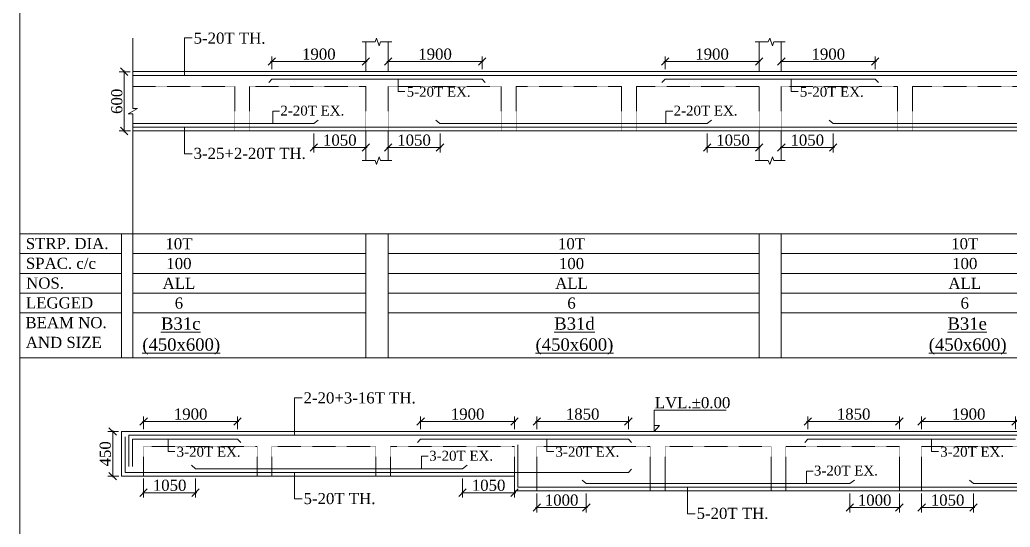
# Model space of a CAD drawing. Header units: millimetres. Extents: x 9781889 to 10654170, y -7832723 to -7608561.
# Drawn here: x 10029451 to 10049474, y -7789504 to -7779239 of the extents above; entities that cross this region are included whole.
import ezdxf
from ezdxf.enums import TextEntityAlignment as Align

# ---------------------------------------------------------------- set-up
doc = ezdxf.new("R2010")
doc.units = ezdxf.units.MM
doc.header["$LTSCALE"] = 10
doc.header["$PDMODE"] = 3
doc.linetypes.add('HIDDEN', pattern=[0.375, 0.25, -0.125])
for name, color, linetype, lineweight in [('LVL', 3, 'Continuous', 0), ('S-CUT OUT LINE', 9, 'Continuous', 0), ('S-DIM L.S.', 7, 'Continuous', 0), ('S-L.S.SECTION', 5, 'Continuous', 0), ('S-L.S.SLAB LINE', 252, 'HIDDEN', 0), ('S-L.S.STEEL', 1, 'Continuous', 9), ('S-SECTION MARK', 7, 'Continuous', 0), ('S-SHEET', 251, 'Continuous', 0), ('S-TEXT', 7, 'Continuous', 0), ('S-TEXT L.S. BEAM NO.', 30, 'Continuous', 0), ('S-TEXT. L.S.', 7, 'Continuous', 0)]:
    doc.layers.add(name, color=color, linetype=linetype, lineweight=lineweight)
doc.styles.add('135', font='arial.ttf', dxfattribs={"width": 0.8, "height": 135})
doc.styles.get("Standard").update_dxf_attribs({"font": 'arial.ttf'})
doc.styles.add('TEXT', font='times.ttf')
doc.dimstyles.new('75', dxfattribs={"dimtxt": 135, "dimasz": 90, "dimexe": 0.1, "dimexo": 0.03, "dimgap": 0.09, "dimtad": 1, "dimdec": 0, "dimzin": 0, "dimdsep": 46, "dimtxsty": '135', "dimblk": 'ARCHTICK', "dimcen": 0.09, "dimclrd": 256, "dimclre": 256, "dimclrt": 256, "dimadec": 0, "dimazin": 0, "dimtfac": 1, "dimtdec": 0, "dimtofl": 0, "dimtmove": 1, "dimatfit": 3, "dimldrblk": 'DOTSMALL', "dimfxl": 1, "dimtolj": 1, "dimtzin": 0, "dimlwd": -1, "dimlwe": -1, "dimarcsym": 0})
doc.dimstyles.new('SETU_1', dxfattribs={"dimtxt": 200, "dimasz": 150, "dimexe": 100, "dimexo": 50, "dimgap": 35, "dimtad": 1, "dimdec": 0, "dimzin": 0, "dimdsep": 46, "dimtxsty": 'Standard', "dimblk": 'OBLIQUE', "dimcen": 150, "dimdle": 25, "dimclrd": 256, "dimclre": 7, "dimclrt": 256, "dimadec": 0, "dimazin": 0, "dimtfac": 1, "dimtdec": 0, "dimtofl": 0, "dimtmove": 1, "dimatfit": 3, "dimfxl": 1, "dimtolj": 1, "dimtzin": 0, "dimlwd": -1, "dimlwe": 5, "dimarcsym": 1})

# ---------------------------------------------------------------- blocks, each defined once
blk = doc.blocks.new('_Oblique')
at = {"color": 0, "linetype": 'ByBlock', "lineweight": -2}
blk.add_line((-0.5, -0.5), (0.5, 0.5), dxfattribs=at)
blk = doc.blocks.new('*D192')
at = {"layer": 'Defpoints', "color": 0, "transparency": 16777216}
for p in [(10036447, -7780084), (10034547, -7780288, 0), (10036447, -7780288, 0)]:
    blk.add_point(p, dxfattribs=at)
at = {"layer": 'S-DIM L.S.', "transparency": 16777216}
blk.add_line((10034522, -7780084), (10036472, -7780084), dxfattribs=at)
at = {"layer": 'S-DIM L.S.', "color": 7, "lineweight": 5, "transparency": 16777216}
for p, q in [((10034547, -7780238), (10034547, -7779984)), ((10036447, -7780238), (10036447, -7779984))]:
    blk.add_line(p, q, dxfattribs=at)
at = {"layer": 'S-DIM L.S.', "transparency": 16777216, "xscale": 150, "yscale": 150, "zscale": 150, "rotation": 180}
blk.add_blockref('_Oblique', (10034547, -7780084), dxfattribs=at)
at = {"layer": 'S-DIM L.S.', "transparency": 16777216, "xscale": 150, "yscale": 150, "zscale": 150}
blk.add_blockref('_Oblique', (10036447, -7780084), dxfattribs=at)
at = {"layer": 'S-DIM L.S.', "transparency": 16777216, "insert": (10035497, -7779934), "char_height": 225, "attachment_point": 5, "style": 'TEXT'}
blk.add_mtext('\\A1;1900', dxfattribs=at)
blk = doc.blocks.new('*D193')
at = {"layer": 'Defpoints', "color": 0, "transparency": 16777216}
for p in [(10036897, -7780084), (10036897, -7780288, 0), (10038797, -7780288, 0)]:
    blk.add_point(p, dxfattribs=at)
at = {"layer": 'S-DIM L.S.', "transparency": 16777216}
blk.add_line((10038822, -7780084), (10036872, -7780084), dxfattribs=at)
at = {"layer": 'S-DIM L.S.', "color": 7, "lineweight": 5, "transparency": 16777216}
for p, q in [((10036897, -7780238), (10036897, -7779984)), ((10038797, -7780238), (10038797, -7779984))]:
    blk.add_line(p, q, dxfattribs=at)
at = {"layer": 'S-DIM L.S.', "transparency": 16777216, "xscale": 150, "yscale": 150, "zscale": 150, "rotation": 180}
blk.add_blockref('_Oblique', (10036897, -7780084), dxfattribs=at)
at = {"layer": 'S-DIM L.S.', "transparency": 16777216, "xscale": 150, "yscale": 150, "zscale": 150}
blk.add_blockref('_Oblique', (10038797, -7780084), dxfattribs=at)
at = {"layer": 'S-DIM L.S.', "transparency": 16777216, "insert": (10037847, -7779934), "char_height": 225, "attachment_point": 5, "style": 'TEXT'}
blk.add_mtext('\\A1;1900', dxfattribs=at)
blk = doc.blocks.new('*D194')
at = {"layer": 'Defpoints', "color": 0, "transparency": 16777216}
for p in [(10044397, -7780084), (10042497, -7780288, 0), (10044397, -7780288, 0)]:
    blk.add_point(p, dxfattribs=at)
at = {"layer": 'S-DIM L.S.', "transparency": 16777216}
blk.add_line((10042472, -7780084), (10044422, -7780084), dxfattribs=at)
at = {"layer": 'S-DIM L.S.', "color": 7, "lineweight": 5, "transparency": 16777216}
for p, q in [((10042497, -7780238), (10042497, -7779984)), ((10044397, -7780238), (10044397, -7779984))]:
    blk.add_line(p, q, dxfattribs=at)
at = {"layer": 'S-DIM L.S.', "transparency": 16777216, "xscale": 150, "yscale": 150, "zscale": 150, "rotation": 180}
blk.add_blockref('_Oblique', (10042497, -7780084), dxfattribs=at)
at = {"layer": 'S-DIM L.S.', "transparency": 16777216, "xscale": 150, "yscale": 150, "zscale": 150}
blk.add_blockref('_Oblique', (10044397, -7780084), dxfattribs=at)
at = {"layer": 'S-DIM L.S.', "transparency": 16777216, "insert": (10043447, -7779934), "char_height": 225, "attachment_point": 5, "style": 'TEXT'}
blk.add_mtext('\\A1;1900', dxfattribs=at)
blk = doc.blocks.new('*D195')
at = {"layer": 'Defpoints', "color": 0, "transparency": 16777216}
for p in [(10044847, -7780084), (10044847, -7780288, 0), (10046747, -7780288, 0)]:
    blk.add_point(p, dxfattribs=at)
at = {"layer": 'S-DIM L.S.', "transparency": 16777216}
blk.add_line((10046772, -7780084), (10044822, -7780084), dxfattribs=at)
at = {"layer": 'S-DIM L.S.', "color": 7, "lineweight": 5, "transparency": 16777216}
for p, q in [((10044847, -7780238), (10044847, -7779984)), ((10046747, -7780238), (10046747, -7779984))]:
    blk.add_line(p, q, dxfattribs=at)
at = {"layer": 'S-DIM L.S.', "transparency": 16777216, "xscale": 150, "yscale": 150, "zscale": 150, "rotation": 180}
blk.add_blockref('_Oblique', (10044847, -7780084), dxfattribs=at)
at = {"layer": 'S-DIM L.S.', "transparency": 16777216, "xscale": 150, "yscale": 150, "zscale": 150}
blk.add_blockref('_Oblique', (10046747, -7780084), dxfattribs=at)
at = {"layer": 'S-DIM L.S.', "transparency": 16777216, "insert": (10045797, -7779934), "char_height": 225, "attachment_point": 5, "style": 'TEXT'}
blk.add_mtext('\\A1;1900', dxfattribs=at)
blk = doc.blocks.new('*D200')
at = {"layer": 'Defpoints', "color": 0, "transparency": 16777216}
for p in [(10035396, -7781488, 0), (10036447, -7781488, 0), (10036447, -7781824)]:
    blk.add_point(p, dxfattribs=at)
at = {"layer": 'S-DIM L.S.', "color": 7, "lineweight": 5, "transparency": 16777216}
for p, q in [((10035396, -7781538), (10035396, -7781924)), ((10036447, -7781538), (10036447, -7781924))]:
    blk.add_line(p, q, dxfattribs=at)
at = {"layer": 'S-DIM L.S.', "transparency": 16777216}
blk.add_line((10035371, -7781824), (10036472, -7781824), dxfattribs=at)
at = {"layer": 'S-DIM L.S.', "transparency": 16777216, "xscale": 150, "yscale": 150, "zscale": 150, "rotation": 180}
blk.add_blockref('_Oblique', (10035396, -7781824), dxfattribs=at)
at = {"layer": 'S-DIM L.S.', "transparency": 16777216, "xscale": 150, "yscale": 150, "zscale": 150}
blk.add_blockref('_Oblique', (10036447, -7781824), dxfattribs=at)
at = {"layer": 'S-DIM L.S.', "transparency": 16777216, "insert": (10035921, -7781674), "char_height": 225, "attachment_point": 5, "style": 'TEXT'}
blk.add_mtext('\\A1;1050', dxfattribs=at)
blk = doc.blocks.new('_ArchTick')
at = {"color": 0, "linetype": 'ByBlock', "const_width": 0.15}
blk.add_lwpolyline([(-0.5, -0.5), (0.5, 0.5)], dxfattribs=at)
blk = doc.blocks.new('*D201')
at = {"layer": 'Defpoints', "color": 0, "transparency": 16777216}
for p in [(10043346, -7781488, 0), (10044397, -7781488, 0), (10044397, -7781824)]:
    blk.add_point(p, dxfattribs=at)
at = {"layer": 'S-DIM L.S.', "color": 7, "lineweight": 5, "transparency": 16777216}
for p, q in [((10043346, -7781538), (10043346, -7781924)), ((10044397, -7781538), (10044397, -7781924))]:
    blk.add_line(p, q, dxfattribs=at)
at = {"layer": 'S-DIM L.S.', "transparency": 16777216}
blk.add_line((10043321, -7781824), (10044422, -7781824), dxfattribs=at)
at = {"layer": 'S-DIM L.S.', "transparency": 16777216, "xscale": 150, "yscale": 150, "zscale": 150, "rotation": 180}
blk.add_blockref('_Oblique', (10043346, -7781824), dxfattribs=at)
at = {"layer": 'S-DIM L.S.', "transparency": 16777216, "xscale": 150, "yscale": 150, "zscale": 150}
blk.add_blockref('_Oblique', (10044397, -7781824), dxfattribs=at)
at = {"layer": 'S-DIM L.S.', "transparency": 16777216, "insert": (10043871, -7781674), "char_height": 225, "attachment_point": 5, "style": 'TEXT'}
blk.add_mtext('\\A1;1050', dxfattribs=at)
blk = doc.blocks.new('*D202')
at = {"layer": 'Defpoints', "color": 0, "transparency": 16777216}
for p in [(10036897, -7781488, 0), (10037947, -7781488, 0), (10036897, -7781824)]:
    blk.add_point(p, dxfattribs=at)
at = {"layer": 'S-DIM L.S.', "color": 7, "lineweight": 5, "transparency": 16777216}
for p, q in [((10036897, -7781538), (10036897, -7781924)), ((10037947, -7781538), (10037947, -7781924))]:
    blk.add_line(p, q, dxfattribs=at)
at = {"layer": 'S-DIM L.S.', "transparency": 16777216}
blk.add_line((10037972, -7781824), (10036872, -7781824), dxfattribs=at)
at = {"layer": 'S-DIM L.S.', "transparency": 16777216, "xscale": 150, "yscale": 150, "zscale": 150, "rotation": 180}
blk.add_blockref('_Oblique', (10036897, -7781824), dxfattribs=at)
at = {"layer": 'S-DIM L.S.', "transparency": 16777216, "xscale": 150, "yscale": 150, "zscale": 150}
blk.add_blockref('_Oblique', (10037947, -7781824), dxfattribs=at)
at = {"layer": 'S-DIM L.S.', "transparency": 16777216, "insert": (10037422, -7781674), "char_height": 225, "attachment_point": 5, "style": 'TEXT'}
blk.add_mtext('\\A1;1050', dxfattribs=at)
blk = doc.blocks.new('*D204')
at = {"layer": 'Defpoints', "color": 0, "transparency": 16777216}
for p in [(10044847, -7781488, 0), (10045897, -7781488, 0), (10044847, -7781824)]:
    blk.add_point(p, dxfattribs=at)
at = {"layer": 'S-DIM L.S.', "color": 7, "lineweight": 5, "transparency": 16777216}
for p, q in [((10044847, -7781538), (10044847, -7781924)), ((10045897, -7781538), (10045897, -7781924))]:
    blk.add_line(p, q, dxfattribs=at)
at = {"layer": 'S-DIM L.S.', "transparency": 16777216}
blk.add_line((10045922, -7781824), (10044822, -7781824), dxfattribs=at)
at = {"layer": 'S-DIM L.S.', "transparency": 16777216, "xscale": 150, "yscale": 150, "zscale": 150, "rotation": 180}
blk.add_blockref('_Oblique', (10044847, -7781824), dxfattribs=at)
at = {"layer": 'S-DIM L.S.', "transparency": 16777216, "xscale": 150, "yscale": 150, "zscale": 150}
blk.add_blockref('_Oblique', (10045897, -7781824), dxfattribs=at)
at = {"layer": 'S-DIM L.S.', "transparency": 16777216, "insert": (10045372, -7781674), "char_height": 225, "attachment_point": 5, "style": 'TEXT'}
blk.add_mtext('\\A1;1050', dxfattribs=at)
blk = doc.blocks.new('*D320')
at = {"layer": 'Defpoints', "color": 0, "transparency": 16777216}
for p in [(10031733, -7780288, 0), (10031562, -7781488), (10031738, -7781488, 0)]:
    blk.add_point(p, dxfattribs=at)
at = {"layer": 'S-DIM L.S.', "color": 7, "lineweight": 5, "transparency": 16777216}
for p, q in [((10031683, -7780288), (10031462, -7780288)), ((10031688, -7781488), (10031462, -7781488))]:
    blk.add_line(p, q, dxfattribs=at)
at = {"layer": 'S-DIM L.S.', "transparency": 16777216}
blk.add_line((10031562, -7780263), (10031562, -7781513), dxfattribs=at)
at = {"layer": 'S-DIM L.S.', "transparency": 16777216, "xscale": 150, "yscale": 150, "zscale": 150}
for p, rotation in [((10031562, -7780288), 90), ((10031562, -7781488), 270)]:
    blk.add_blockref('_Oblique', p, dxfattribs=dict(at, rotation=rotation))
at = {"layer": 'S-DIM L.S.', "transparency": 16777216, "insert": (10031413, -7780888), "char_height": 225, "attachment_point": 5, "rotation": 90, "style": 'TEXT'}
blk.add_mtext('\\A1;600', dxfattribs=at)
blk = doc.blocks.new('*D344')
at = {"layer": 'Defpoints', "color": 0, "transparency": 16777216}
for p in [(10031955, -7787367), (10031955, -7787570, 0), (10033855, -7787570, 0)]:
    blk.add_point(p, dxfattribs=at)
at = {"layer": 'S-DIM L.S.', "transparency": 16777216}
blk.add_line((10033880, -7787367), (10031930, -7787367), dxfattribs=at)
at = {"layer": 'S-DIM L.S.', "color": 7, "lineweight": 5, "transparency": 16777216}
for p, q in [((10031955, -7787520), (10031955, -7787267)), ((10033855, -7787520), (10033855, -7787267))]:
    blk.add_line(p, q, dxfattribs=at)
at = {"layer": 'S-DIM L.S.', "transparency": 16777216, "xscale": 150, "yscale": 150, "zscale": 150, "rotation": 180}
blk.add_blockref('_Oblique', (10031955, -7787367), dxfattribs=at)
at = {"layer": 'S-DIM L.S.', "transparency": 16777216, "xscale": 150, "yscale": 150, "zscale": 150}
blk.add_blockref('_Oblique', (10033855, -7787367), dxfattribs=at)
at = {"layer": 'S-DIM L.S.', "transparency": 16777216, "insert": (10032905, -7787217), "char_height": 225, "attachment_point": 5, "style": 'TEXT'}
blk.add_mtext('\\A1;1900', dxfattribs=at)
blk = doc.blocks.new('*D345')
at = {"layer": 'Defpoints', "color": 0, "transparency": 16777216}
for p in [(10039455, -7787367), (10037555, -7787570, 0), (10039455, -7787570, 0)]:
    blk.add_point(p, dxfattribs=at)
at = {"layer": 'S-DIM L.S.', "transparency": 16777216}
blk.add_line((10037530, -7787367), (10039480, -7787367), dxfattribs=at)
at = {"layer": 'S-DIM L.S.', "color": 7, "lineweight": 5, "transparency": 16777216}
for p, q in [((10037555, -7787520), (10037555, -7787267)), ((10039455, -7787520), (10039455, -7787267))]:
    blk.add_line(p, q, dxfattribs=at)
at = {"layer": 'S-DIM L.S.', "transparency": 16777216, "xscale": 150, "yscale": 150, "zscale": 150, "rotation": 180}
blk.add_blockref('_Oblique', (10037555, -7787367), dxfattribs=at)
at = {"layer": 'S-DIM L.S.', "transparency": 16777216, "xscale": 150, "yscale": 150, "zscale": 150}
blk.add_blockref('_Oblique', (10039455, -7787367), dxfattribs=at)
at = {"layer": 'S-DIM L.S.', "transparency": 16777216, "insert": (10038505, -7787217), "char_height": 225, "attachment_point": 5, "style": 'TEXT'}
blk.add_mtext('\\A1;1900', dxfattribs=at)
blk = doc.blocks.new('*D346')
at = {"layer": 'Defpoints', "color": 0, "transparency": 16777216}
for p in [(10039905, -7787367), (10039905, -7787570, 0), (10041755, -7787570, 0)]:
    blk.add_point(p, dxfattribs=at)
at = {"layer": 'S-DIM L.S.', "transparency": 16777216}
blk.add_line((10041780, -7787367), (10039880, -7787367), dxfattribs=at)
at = {"layer": 'S-DIM L.S.', "color": 7, "lineweight": 5, "transparency": 16777216}
for p, q in [((10039905, -7787520), (10039905, -7787267)), ((10041755, -7787520), (10041755, -7787267))]:
    blk.add_line(p, q, dxfattribs=at)
at = {"layer": 'S-DIM L.S.', "transparency": 16777216, "xscale": 150, "yscale": 150, "zscale": 150, "rotation": 180}
blk.add_blockref('_Oblique', (10039905, -7787367), dxfattribs=at)
at = {"layer": 'S-DIM L.S.', "transparency": 16777216, "xscale": 150, "yscale": 150, "zscale": 150}
blk.add_blockref('_Oblique', (10041755, -7787367), dxfattribs=at)
at = {"layer": 'S-DIM L.S.', "transparency": 16777216, "insert": (10040830, -7787217), "char_height": 225, "attachment_point": 5, "style": 'TEXT'}
blk.add_mtext('\\A1;1850', dxfattribs=at)
blk = doc.blocks.new('*D347')
at = {"layer": 'Defpoints', "color": 0, "transparency": 16777216}
for p in [(10047234, -7787367), (10045384, -7787570, 0), (10047234, -7787570, 0)]:
    blk.add_point(p, dxfattribs=at)
at = {"layer": 'S-DIM L.S.', "transparency": 16777216}
blk.add_line((10045359, -7787367), (10047259, -7787367), dxfattribs=at)
at = {"layer": 'S-DIM L.S.', "color": 7, "lineweight": 5, "transparency": 16777216}
for p, q in [((10045384, -7787520), (10045384, -7787267)), ((10047234, -7787520), (10047234, -7787267))]:
    blk.add_line(p, q, dxfattribs=at)
at = {"layer": 'S-DIM L.S.', "transparency": 16777216, "xscale": 150, "yscale": 150, "zscale": 150, "rotation": 180}
blk.add_blockref('_Oblique', (10045384, -7787367), dxfattribs=at)
at = {"layer": 'S-DIM L.S.', "transparency": 16777216, "xscale": 150, "yscale": 150, "zscale": 150}
blk.add_blockref('_Oblique', (10047234, -7787367), dxfattribs=at)
at = {"layer": 'S-DIM L.S.', "transparency": 16777216, "insert": (10046309, -7787217), "char_height": 225, "attachment_point": 5, "style": 'TEXT'}
blk.add_mtext('\\A1;1850', dxfattribs=at)
blk = doc.blocks.new('*D348')
at = {"layer": 'Defpoints', "color": 0, "transparency": 16777216}
for p in [(10047684, -7787367), (10047684, -7787570, 0), (10049584, -7787570, 0)]:
    blk.add_point(p, dxfattribs=at)
at = {"layer": 'S-DIM L.S.', "transparency": 16777216}
blk.add_line((10049609, -7787367), (10047659, -7787367), dxfattribs=at)
at = {"layer": 'S-DIM L.S.', "color": 7, "lineweight": 5, "transparency": 16777216}
for p, q in [((10047684, -7787520), (10047684, -7787267)), ((10049584, -7787520), (10049584, -7787267))]:
    blk.add_line(p, q, dxfattribs=at)
at = {"layer": 'S-DIM L.S.', "transparency": 16777216, "xscale": 150, "yscale": 150, "zscale": 150, "rotation": 180}
blk.add_blockref('_Oblique', (10047684, -7787367), dxfattribs=at)
at = {"layer": 'S-DIM L.S.', "transparency": 16777216, "xscale": 150, "yscale": 150, "zscale": 150}
blk.add_blockref('_Oblique', (10049584, -7787367), dxfattribs=at)
at = {"layer": 'S-DIM L.S.', "transparency": 16777216, "insert": (10048634, -7787217), "char_height": 225, "attachment_point": 5, "style": 'TEXT'}
blk.add_mtext('\\A1;1900', dxfattribs=at)
blk = doc.blocks.new('*D355')
at = {"layer": 'Defpoints', "color": 0, "transparency": 16777216}
for p in [(10038404, -7788470, 0), (10039454, -7788470, 0), (10039454, -7788806)]:
    blk.add_point(p, dxfattribs=at)
at = {"layer": 'S-DIM L.S.', "color": 7, "lineweight": 5, "transparency": 16777216}
for p, q in [((10038404, -7788520), (10038404, -7788906)), ((10039454, -7788520), (10039454, -7788906))]:
    blk.add_line(p, q, dxfattribs=at)
at = {"layer": 'S-DIM L.S.', "transparency": 16777216}
blk.add_line((10038379, -7788806), (10039479, -7788806), dxfattribs=at)
at = {"layer": 'S-DIM L.S.', "transparency": 16777216, "xscale": 150, "yscale": 150, "zscale": 150, "rotation": 180}
blk.add_blockref('_Oblique', (10038404, -7788806), dxfattribs=at)
at = {"layer": 'S-DIM L.S.', "transparency": 16777216, "xscale": 150, "yscale": 150, "zscale": 150}
blk.add_blockref('_Oblique', (10039454, -7788806), dxfattribs=at)
at = {"layer": 'S-DIM L.S.', "transparency": 16777216, "insert": (10038929, -7788657), "char_height": 225, "attachment_point": 5, "style": 'TEXT'}
blk.add_mtext('\\A1;1050', dxfattribs=at)
blk = doc.blocks.new('*D356')
at = {"layer": 'Defpoints', "color": 0, "transparency": 16777216}
for p in [(10031954, -7788470, 0), (10033005, -7788470, 0), (10031954, -7788806)]:
    blk.add_point(p, dxfattribs=at)
at = {"layer": 'S-DIM L.S.', "color": 7, "lineweight": 5, "transparency": 16777216}
for p, q in [((10031954, -7788520), (10031954, -7788906)), ((10033005, -7788520), (10033005, -7788906))]:
    blk.add_line(p, q, dxfattribs=at)
at = {"layer": 'S-DIM L.S.', "transparency": 16777216}
blk.add_line((10033030, -7788806), (10031929, -7788806), dxfattribs=at)
at = {"layer": 'S-DIM L.S.', "transparency": 16777216, "xscale": 150, "yscale": 150, "zscale": 150, "rotation": 180}
blk.add_blockref('_Oblique', (10031954, -7788806), dxfattribs=at)
at = {"layer": 'S-DIM L.S.', "transparency": 16777216, "xscale": 150, "yscale": 150, "zscale": 150}
blk.add_blockref('_Oblique', (10033005, -7788806), dxfattribs=at)
at = {"layer": 'S-DIM L.S.', "transparency": 16777216, "insert": (10032480, -7788657), "char_height": 225, "attachment_point": 5, "style": 'TEXT'}
blk.add_mtext('\\A1;1050', dxfattribs=at)
blk = doc.blocks.new('*D357')
at = {"layer": 'Defpoints', "color": 0, "transparency": 16777216}
for p in [(10046234, -7788770, 0), (10047234, -7788770, 0), (10047234, -7789106)]:
    blk.add_point(p, dxfattribs=at)
at = {"layer": 'S-DIM L.S.', "color": 7, "lineweight": 5, "transparency": 16777216}
for p, q in [((10046234, -7788820), (10046234, -7789206)), ((10047234, -7788820), (10047234, -7789206))]:
    blk.add_line(p, q, dxfattribs=at)
at = {"layer": 'S-DIM L.S.', "transparency": 16777216}
blk.add_line((10046209, -7789106), (10047259, -7789106), dxfattribs=at)
at = {"layer": 'S-DIM L.S.', "transparency": 16777216, "xscale": 150, "yscale": 150, "zscale": 150, "rotation": 180}
blk.add_blockref('_Oblique', (10046234, -7789106), dxfattribs=at)
at = {"layer": 'S-DIM L.S.', "transparency": 16777216, "xscale": 150, "yscale": 150, "zscale": 150}
blk.add_blockref('_Oblique', (10047234, -7789106), dxfattribs=at)
at = {"layer": 'S-DIM L.S.', "transparency": 16777216, "insert": (10046734, -7788957), "char_height": 225, "attachment_point": 5, "style": 'TEXT'}
blk.add_mtext('\\A1;1000', dxfattribs=at)
blk = doc.blocks.new('*D358')
at = {"layer": 'Defpoints', "color": 0, "transparency": 16777216}
for p in [(10039904, -7788770, 0), (10040905, -7788770, 0), (10039904, -7789106)]:
    blk.add_point(p, dxfattribs=at)
at = {"layer": 'S-DIM L.S.', "color": 7, "lineweight": 5, "transparency": 16777216}
for p, q in [((10039904, -7788820), (10039904, -7789206)), ((10040905, -7788820), (10040905, -7789206))]:
    blk.add_line(p, q, dxfattribs=at)
at = {"layer": 'S-DIM L.S.', "transparency": 16777216}
blk.add_line((10040930, -7789106), (10039879, -7789106), dxfattribs=at)
at = {"layer": 'S-DIM L.S.', "transparency": 16777216, "xscale": 150, "yscale": 150, "zscale": 150, "rotation": 180}
blk.add_blockref('_Oblique', (10039904, -7789106), dxfattribs=at)
at = {"layer": 'S-DIM L.S.', "transparency": 16777216, "xscale": 150, "yscale": 150, "zscale": 150}
blk.add_blockref('_Oblique', (10040905, -7789106), dxfattribs=at)
at = {"layer": 'S-DIM L.S.', "transparency": 16777216, "insert": (10040405, -7788957), "char_height": 225, "attachment_point": 5, "style": 'TEXT'}
blk.add_mtext('\\A1;1000', dxfattribs=at)
blk = doc.blocks.new('*D360')
at = {"layer": 'Defpoints', "color": 0, "transparency": 16777216}
for p in [(10047684, -7788770, 0), (10048734, -7788770, 0), (10047684, -7789106)]:
    blk.add_point(p, dxfattribs=at)
at = {"layer": 'S-DIM L.S.', "color": 7, "lineweight": 5, "transparency": 16777216}
for p, q in [((10047684, -7788820), (10047684, -7789206)), ((10048734, -7788820), (10048734, -7789206))]:
    blk.add_line(p, q, dxfattribs=at)
at = {"layer": 'S-DIM L.S.', "transparency": 16777216}
blk.add_line((10048759, -7789106), (10047659, -7789106), dxfattribs=at)
at = {"layer": 'S-DIM L.S.', "transparency": 16777216, "xscale": 150, "yscale": 150, "zscale": 150, "rotation": 180}
blk.add_blockref('_Oblique', (10047684, -7789106), dxfattribs=at)
at = {"layer": 'S-DIM L.S.', "transparency": 16777216, "xscale": 150, "yscale": 150, "zscale": 150}
blk.add_blockref('_Oblique', (10048734, -7789106), dxfattribs=at)
at = {"layer": 'S-DIM L.S.', "transparency": 16777216, "insert": (10048209, -7788957), "char_height": 225, "attachment_point": 5, "style": 'TEXT'}
blk.add_mtext('\\A1;1050', dxfattribs=at)
blk = doc.blocks.new('*D366')
at = {"layer": 'Defpoints', "color": 0, "transparency": 16777216}
for p in [(10031500, -7787570, 0), (10031329, -7788470), (10031505, -7788470)]:
    blk.add_point(p, dxfattribs=at)
at = {"layer": 'S-DIM L.S.', "color": 7, "lineweight": 5, "transparency": 16777216}
for p, q in [((10031450, -7787570), (10031229, -7787570)), ((10031455, -7788470), (10031229, -7788470))]:
    blk.add_line(p, q, dxfattribs=at)
at = {"layer": 'S-DIM L.S.', "transparency": 16777216}
blk.add_line((10031329, -7787545), (10031329, -7788495), dxfattribs=at)
at = {"layer": 'S-DIM L.S.', "transparency": 16777216, "xscale": 150, "yscale": 150, "zscale": 150}
for p, rotation in [((10031329, -7787570), 90), ((10031329, -7788470), 270)]:
    blk.add_blockref('_Oblique', p, dxfattribs=dict(at, rotation=rotation))
at = {"layer": 'S-DIM L.S.', "transparency": 16777216, "insert": (10031180, -7788020), "char_height": 225, "attachment_point": 5, "rotation": 90, "style": 'TEXT'}
blk.add_mtext('\\A1;450', dxfattribs=at)

msp = doc.modelspace()

# ---------------------------------------------------------------- linework, layer by layer
at = {"layer": 'LVL', "linetype": 'Continuous', "elevation": 0}
msp.add_lwpolyline([(10043735.3, -7787135.3), (10042274, -7787135.3), (10042274, -7787570.4), (10042382.2, -7787448.3), (10042274, -7787448.3)], dxfattribs=at)
at = {"layer": 'S-CUT OUT LINE', "color": 5, "elevation": 0}
for points in [[(10036974.8, -7779687.6), (10036746.2, -7779687.6), (10036718.3, -7779764.5), (10036662.3, -7779610.8), (10036634.3, -7779687.6), (10036371.6, -7779687.6)], [(10044924.8, -7779687.6), (10044696.2, -7779687.6), (10044668.3, -7779764.5), (10044612.3, -7779610.8), (10044584.3, -7779687.6), (10044321.6, -7779687.6)], [(10036974.8, -7782087.6), (10036746.2, -7782087.6), (10036718.3, -7782010.8), (10036662.3, -7782164.5), (10036634.3, -7782087.6), (10036371.6, -7782087.6)], [(10044924.8, -7782087.6), (10044696.2, -7782087.6), (10044668.3, -7782010.8), (10044612.3, -7782164.5), (10044584.3, -7782087.6), (10044321.6, -7782087.6)]]:
    msp.add_lwpolyline(points, dxfattribs=at)
at = {"layer": 'S-L.S.SECTION'}
for p, q in [((10036446.6, -7780287.6, 0), (10036446.6, -7779687.6, 0)), ((10036896.6, -7780287.6, 0), (10036896.6, -7779687.6, 0)), ((10044396.6, -7780287.6, 0), (10044396.6, -7779687.6, 0)), ((10044846.6, -7780287.6, 0), (10044846.6, -7779687.6, 0)), ((10031733.5, -7780287.6, 0), (10059346.5, -7780287.6, 0)), ((10031733.5, -7781487.6, 0), (10052346.6, -7781487.6, 0)), ((10036446.6, -7781487.6, 0), (10036446.6, -7782087.6, 0)), ((10036896.6, -7781487.6, 0), (10036896.6, -7782087.6, 0)), ((10044396.6, -7781487.6, 0), (10044396.6, -7782087.6, 0)), ((10044846.6, -7781487.6, 0), (10044846.6, -7782087.6, 0)), ((10031504.5, -7787570.4, 0), (10075555.5, -7787570.4, 0)), ((10031504.5, -7787570.4, 0), (10031504.5, -7788470.4, 0)), ((10031504.5, -7788470.4, 0), (10039454.5, -7788470.4, 0)), ((10039454.5, -7788470.4, 0), (10039454.5, -7788770.4, 0)), ((10039454.5, -7788770.4, 0), (10075555.5, -7788770.4, 0))]:
    msp.add_line(p, q, dxfattribs=at)
at = {"layer": 'S-L.S.SECTION', "elevation": 0}
msp.add_lwpolyline([(10031733.5, -7779608.1), (10031733.5, -7781036.1), (10031832, -7781036.1), (10031644, -7781138.6), (10031733.5, -7781138.6), (10031733.5, -7786078.8)], dxfattribs=at)
at = {"layer": 'S-L.S.SLAB LINE', "ltscale": 0.3}
for p, q in [((10031733.5, -7780587.6, 0), (10033796.5, -7780587.6, 0)), ((10033796.5, -7780587.6, 0), (10033796.5, -7781487.6, 0)), ((10034096.5, -7780587.6, 0), (10036446.5, -7780587.6, 0)), ((10034096.5, -7780587.6, 0), (10034096.5, -7781487.6, 0)), ((10036446.5, -7780587.6, 0), (10036446.5, -7781487.6, 0)), ((10036896.5, -7780587.6, 0), (10039183.9, -7780587.6, 0)), ((10036896.5, -7780587.6, 0), (10036896.5, -7781487.6, 0)), ((10039183.9, -7780587.6, 0), (10039183.9, -7781487.6, 0)), ((10039483.9, -7780587.6, 0), (10041616.5, -7780587.6, 0)), ((10039483.9, -7780587.6, 0), (10039483.9, -7781487.6, 0)), ((10041616.5, -7780587.6, 0), (10041616.5, -7781487.6, 0)), ((10041916.5, -7780587.6, 0), (10044396.5, -7780587.6, 0)), ((10041916.5, -7780587.6, 0), (10041916.5, -7781487.6, 0)), ((10044396.5, -7780587.6, 0), (10044396.5, -7781487.6, 0)), ((10044846.5, -7780587.6, 0), (10047196.5, -7780587.6, 0)), ((10044846.5, -7780587.6, 0), (10044846.5, -7781487.6, 0)), ((10047196.5, -7780587.6, 0), (10047196.5, -7781487.6, 0)), ((10047496.5, -7780587.6, 0), (10049696.5, -7780587.6, 0)), ((10047496.5, -7780587.6, 0), (10047496.5, -7781487.6, 0)), ((10031954.5, -7787870.4, 0), (10034246.9, -7787870.4, 0)), ((10031954.5, -7787870.4, 0), (10031954.5, -7788470.4, 0)), ((10034246.9, -7787870.4, 0), (10034246.9, -7788470.4, 0)), ((10034546.9, -7787870.4, 0), (10036647.9, -7787870.4, 0)), ((10034546.9, -7787870.4, 0), (10034546.9, -7788470.4, 0)), ((10036647.9, -7787870.4, 0), (10036647.9, -7788470.4, 0)), ((10036947.9, -7787870.4, 0), (10039454.5, -7787870.4, 0)), ((10036947.9, -7787870.4, 0), (10036947.9, -7788470.4, 0)), ((10039454.5, -7787870.4, 0), (10039454.5, -7788470.4, 0)), ((10039904.5, -7787870.4, 0), (10042196.9, -7787870.4, 0)), ((10039904.5, -7787870.4, 0), (10039904.5, -7788770.4, 0)), ((10042196.9, -7787870.4, 0), (10042196.9, -7788770.4, 0)), ((10042496.9, -7787870.4, 0), (10044640.1, -7787870.4, 0)), ((10042496.9, -7787870.4, 0), (10042496.9, -7788770.4, 0)), ((10044640.1, -7787870.4, 0), (10044640.1, -7788770.4, 0)), ((10044940.1, -7787870.4, 0), (10047234, -7787870.4, 0)), ((10044940.1, -7787870.4, 0), (10044940.1, -7788770.4, 0)), ((10047234, -7787870.4, 0), (10047234, -7788770.4, 0)), ((10047684, -7787870.4, 0), (10050034, -7787870.4, 0)), ((10047684, -7787870.4, 0), (10047684, -7788770.4, 0))]:
    msp.add_line(p, q, dxfattribs=at)
at = {"layer": 'S-L.S.STEEL'}
for p, q in [((10038796.6, -7780437.6, 0), (10038859.8, -7780504.5, 0)), ((10046746.6, -7780437.6, 0), (10046809.8, -7780504.5, 0)), ((10031733.5, -7781412.6, 0), (10054346.6, -7781412.6, 0)), ((10031579.5, -7787677.3, 0), (10031579.5, -7788395.4, 0)), ((10031654.5, -7787645.4, 0), (10075555.5, -7787645.4, 0)), ((10031654.5, -7787645.4, 0), (10031654.5, -7788277.7, 0)), ((10031729.5, -7787720.4, 0), (10031729.5, -7788277.7, 0)), ((10033854.6, -7787720.4, 0), (10031729.5, -7787720.4, 0)), ((10033854.6, -7787720.4, 0), (10033917.8, -7787787.2, 0)), ((10041754.6, -7787720.4, 0), (10041817.8, -7787787.2, 0)), ((10039522.6, -7788695.4, 0), (10039522.6, -7787835.5, 0)), ((10039522.6, -7788695.4, 0), (10075555.5, -7788695.4, 0))]:
    msp.add_line(p, q, dxfattribs=at)
at = {"layer": 'S-L.S.STEEL', "elevation": 0}
for points in [[(10035485.9, -7781269.4), (10035396.4, -7781337.6), (10031733.5, -7781337.6)], [(10043435.9, -7781269.4), (10043346.4, -7781337.6), (10037946.6, -7781337.6), (10037864.6, -7781266.9)], [(10051385.9, -7781269.4), (10051296.4, -7781337.6), (10045896.6, -7781337.6), (10045814.6, -7781266.9)], [(10038493.8, -7788252.1), (10038404.3, -7788320.4), (10033004.6, -7788320.4), (10032922.6, -7788249.6)], [(10046323.4, -7788552.1), (10046233.9, -7788620.4), (10040904.6, -7788620.4), (10040822.6, -7788549.6)], [(10054223.4, -7788552.1), (10054133.9, -7788620.4), (10048734.1, -7788620.4), (10048652.1, -7788549.6)]]:
    msp.add_lwpolyline(points, dxfattribs=at)
at = {"layer": 'S-L.S.STEEL'}
for points in [[(10031733.5, -7780362.6, 0), (10059206.1, -7780362.6, 0), (10059206.1, -7782082.3, 0)], [(10038796.6, -7780437.6, 0), (10034546.5, -7780437.6, 0), (10034483.3, -7780504.5, 0)], [(10046746.6, -7780437.6, 0), (10042496.5, -7780437.6, 0), (10042433.3, -7780504.5, 0)], [(10041754.6, -7787720.4, 0), (10037554.5, -7787720.4, 0), (10037491.3, -7787787.2, 0)], [(10049584.1, -7787720.4, 0), (10045384, -7787720.4, 0), (10045320.8, -7787787.2, 0)], [(10041817.8, -7788328.5, 0), (10041754.6, -7788395.4, 0), (10031579.5, -7788395.4, 0)]]:
    msp.add_polyline3d(points, dxfattribs=at)
at = {"layer": 'S-SHEET'}
for p, q in [((10029451.4, -7783569.5, 0), (10031733.5, -7783569.5, 0)), ((10029451.4, -7783569.5), (10029451.4, -7786078.8)), ((10031504.5, -7783569.5, 0), (10031504.5, -7786078.8, 0)), ((10031733.5, -7783569.5, 0), (10064052.4, -7783569.5, 0)), ((10031733.5, -7783569.5, 0), (10031733.5, -7786078.8, 0)), ((10036446.5, -7783569.5, 0), (10036446.5, -7786078.8, 0)), ((10036896.5, -7783569.5, 0), (10036896.5, -7786078.8, 0)), ((10044396.5, -7783569.5, 0), (10044396.5, -7786078.8, 0)), ((10044846.5, -7783569.5, 0), (10044846.5, -7786078.8, 0)), ((10029451.4, -7783969.5, 0), (10031504.5, -7783969.5, 0)), ((10031733.5, -7783969.5, 0), (10036446.5, -7783969.5, 0)), ((10036896.5, -7783969.5, 0), (10044396.5, -7783969.5, 0)), ((10044846.5, -7783969.5, 0), (10052346.5, -7783969.5, 0)), ((10029451.4, -7784369.5, 0), (10031504.5, -7784369.5, 0)), ((10031733.5, -7784369.5, 0), (10036446.5, -7784369.5, 0)), ((10036896.5, -7784369.5, 0), (10044396.5, -7784369.5, 0)), ((10044846.5, -7784369.5, 0), (10052346.5, -7784369.5, 0)), ((10029451.4, -7784769.5, 0), (10031504.5, -7784769.5, 0)), ((10031733.5, -7784769.5, 0), (10036446.5, -7784769.5, 0)), ((10036896.5, -7784769.5, 0), (10044396.5, -7784769.5, 0)), ((10044846.5, -7784769.5, 0), (10052346.5, -7784769.5, 0)), ((10029451.4, -7785169.5, 0), (10031504.5, -7785169.5, 0)), ((10031733.5, -7785169.5, 0), (10036446.5, -7785169.5, 0)), ((10036896.5, -7785169.5, 0), (10044396.5, -7785169.5, 0)), ((10044846.5, -7785169.5, 0), (10052346.5, -7785169.5, 0)), ((10029451.4, -7786078.8), (10080785.6, -7786078.8)), ((10029451.4, -7786078.8, 0), (10031733.5, -7786078.8, 0)), ((10031733.5, -7786078.8, 0), (10064052.4, -7786078.8, 0))]:
    msp.add_line(p, q, dxfattribs=at)
msp.add_lwpolyline([(10029451.4, -7760218.1), (10080785.6, -7760218.1), (10080785.6, -7801877.7), (10029451.4, -7801877.7)], close=True, dxfattribs=at)

# ---------------------------------------------------------------- texts
at = {"layer": 'LVL', "style": 'TEXT'}
msp.add_text('LVL.%%P0.00', height=225, dxfattribs=at).set_placement((10042289.8, -7787096.9, 0))
at = {"layer": 'S-TEXT', "style": 'TEXT'}
for s, p in [('STRP. DIA.', (10030408.2, -7783877.5, 0)), ('SPAC. c/c', (10030282.6, -7784277.5, 0)), ('NOS.', (10029962, -7784677.5, 0)), ('LEGGED', (10030254.7, -7785077.5, 0)), ('BEAM NO.', (10030385.9, -7785477.5, 0)), ('AND SIZE', (10030340.7, -7785877.5, 0))]:
    msp.add_text(s, height=225, dxfattribs=at).set_placement(p, align=Align.CENTER)
at = {"layer": 'S-TEXT', "linetype": 'ByBlock', "style": 'TEXT'}
for s, p in [('10T', (10032668.5, -7783769.5, 0)), ('10T', (10040605.8, -7783769.5, 0)), ('10T', (10048555.8, -7783769.5, 0)), ('100', (10032668.5, -7784169.5, 0)), ('100', (10040605.8, -7784169.5, 0)), ('100', (10048555.8, -7784169.5, 0)), ('ALL', (10032668.5, -7784569.5, 0)), ('ALL', (10040605.8, -7784569.5, 0)), ('ALL', (10048555.8, -7784569.5, 0)), ('6', (10032668.5, -7784969.5, 0)), ('6', (10040605.8, -7784969.5, 0)), ('6', (10048555.8, -7784969.5, 0))]:
    msp.add_text(s, height=225, dxfattribs=at).set_placement(p, align=Align.MIDDLE_CENTER)
at = {"layer": 'S-TEXT L.S. BEAM NO.', "color": 140, "linetype": 'ByBlock', "style": 'TEXT'}
for s, p in [('%%UB31c', (10032305.8, -7785510.2, 0)), ('%%UB31d', (10040255.8, -7785510.2, 0)), ('%%UB31e', (10048205.8, -7785510.2, 0)), ('%%U(450x600)', (10031928.3, -7785933.1, 0)), ('%%U(450x600)', (10039878.3, -7785933.1, 0)), ('%%U(450x600)', (10047828.3, -7785933.1, 0))]:
    msp.add_text(s, height=250, dxfattribs=at).set_placement(p)
at = {"layer": 'S-TEXT. L.S.', "style": 'TEXT'}
for s, height, p in [('5-20T TH.', 225, (10032965.7, -7779721.9, 0)), ('5-20T EX.', 200, (10037272.3, -7780795.2, 0)), ('5-20T EX.', 200, (10045222.3, -7780795.2, 0)), ('2-20T EX.', 200, (10034719.5, -7781175.6, 0)), ('2-20T EX.', 200, (10042669.5, -7781175.6, 0)), ('3-25+2-20T TH.', 225, (10032965.7, -7782053.8, 0)), ('2-20+3-16T TH.', 225, (10035188.3, -7787000.1, 0)), ('3-20T EX.', 200, (10032622.3, -7788077.9, 0)), ('3-20T EX.', 200, (10037727.5, -7788158.3, 0)), ('3-20T EX.', 200, (10040280.3, -7788077.9, 0)), ('3-20T EX.', 200, (10048059.8, -7788077.9, 0)), ('3-20T EX.', 200, (10045507, -7788458.3, 0)), ('5-20T TH.', 225, (10035188.3, -7789036.6, 0)), ('5-20T TH.', 225, (10043134.1, -7789336.6, 0))]:
    msp.add_text(s, height=height, dxfattribs=at).set_placement(p)

# ---------------------------------------------------------------- dimensions: what is measured, and where the dimension line sits
at = {"layer": 'S-DIM L.S.'}
for base, p1, p2, picture, middle in [((10036446.5, -7780083.8, 0), (10034546.5, -7780287.6, 0), (10036446.5, -7780287.6, 0), '*D192', (10035496.5, -7779934, 0)), ((10044396.5, -7780083.8, 0), (10042496.5, -7780287.6, 0), (10044396.5, -7780287.6, 0), '*D194', (10043446.5, -7779934, 0)), ((10036446.5, -7781823.7, 0), (10035396.4, -7781487.6, 0), (10036446.5, -7781487.6, 0), '*D200', (10035921.4, -7781674.2, 0)), ((10044396.5, -7781823.7, 0), (10043346.4, -7781487.6, 0), (10044396.5, -7781487.6, 0), '*D201', (10043871.4, -7781674.2, 0)), ((10039454.5, -7787366.5, 0), (10037554.5, -7787570.4, 0), (10039454.5, -7787570.4, 0), '*D345', (10038504.5, -7787216.8, 0)), ((10047234, -7787366.5, 0), (10045384, -7787570.4, 0), (10047234, -7787570.4, 0), '*D347', (10046309, -7787217.1, 0)), ((10039454.5, -7788806.4, 0), (10038404.3, -7788470.4, 0), (10039454.5, -7788470.4, 0), '*D355', (10038929.4, -7788657, 0)), ((10047234, -7789106.4, 0), (10046233.9, -7788770.4, 0), (10047234, -7788770.4, 0), '*D357', (10046733.9, -7788957, 0))]:
    dim = msp.add_linear_dim(base=base, p1=p1, p2=p2, angle=180, dimstyle='SETU_1', override={"dimtxt": 225, "dimtxsty": 'TEXT'}, dxfattribs=at)
    dim.commit()
    dim.dimension.update_dxf_attribs({"geometry": picture, "text_midpoint": middle})
for base, p1, p2, picture, middle in [((10036896.6, -7780083.8, 0), (10038796.6, -7780287.6, 0), (10036896.6, -7780287.6, 0), '*D193', (10037846.6, -7779934, 0)), ((10044846.6, -7780083.8, 0), (10046746.6, -7780287.6, 0), (10044846.6, -7780287.6, 0), '*D195', (10045796.6, -7779934, 0)), ((10036896.5, -7781823.7, 0), (10037946.6, -7781487.6, 0), (10036896.5, -7781487.6, 0), '*D202', (10037421.6, -7781674.2, 0)), ((10044846.5, -7781823.7, 0), (10045896.6, -7781487.6, 0), (10044846.5, -7781487.6, 0), '*D204', (10045371.6, -7781674.2, 0)), ((10031954.6, -7787366.5, 0), (10033854.6, -7787570.4, 0), (10031954.6, -7787570.4, 0), '*D344', (10032904.6, -7787216.8, 0)), ((10039904.6, -7787366.5, 0), (10041754.6, -7787570.4, 0), (10039904.6, -7787570.4, 0), '*D346', (10040829.6, -7787217.1, 0)), ((10047684.1, -7787366.5, 0), (10049584.1, -7787570.4, 0), (10047684.1, -7787570.4, 0), '*D348', (10048634.1, -7787216.8, 0)), ((10031954.5, -7788806.4, 0), (10033004.6, -7788470.4, 0), (10031954.5, -7788470.4, 0), '*D356', (10032479.5, -7788657, 0)), ((10039904.5, -7789106.4, 0), (10040904.6, -7788770.4, 0), (10039904.5, -7788770.4, 0), '*D358', (10040404.5, -7788957, 0)), ((10047684, -7789106.4, 0), (10048734.1, -7788770.4, 0), (10047684, -7788770.4, 0), '*D360', (10048209.1, -7788957, 0))]:
    dim = msp.add_linear_dim(base=base, p1=p1, p2=p2, dimstyle='SETU_1', override={"dimtxt": 225, "dimtxsty": 'TEXT'}, dxfattribs=at)
    dim.commit()
    dim.dimension.update_dxf_attribs({"geometry": picture, "text_midpoint": middle})
at = {"layer": 'S-DIM L.S.', "color": 7}
for base, p1, p2, picture, middle in [((10031562.4, -7781487.6, 0), (10031733.5, -7780287.6, 0), (10031737.6, -7781487.6, 0), '*D320', (10031413, -7780887.6, 0)), ((10031329.4, -7788470.4, 0), (10031500.4, -7787570.4, 0), (10031504.5, -7788470.4, 0), '*D366', (10031179.9, -7788020.4, 0))]:
    dim = msp.add_linear_dim(base=base, p1=p1, p2=p2, angle=90, dimstyle='SETU_1', override={"dimtxt": 225, "dimlfac": 0.5, "dimtxsty": 'TEXT'}, dxfattribs=at)
    dim.commit()
    dim.dimension.update_dxf_attribs({"geometry": picture, "text_midpoint": middle})

# ---------------------------------------------------------------- leaders
at = {"layer": 'S-SECTION MARK'}
for points in [[(10032784, -7780360.5, 0), (10032784, -7779606.8, 0), (10032936.5, -7779606.8, 0)], [(10037098.3, -7780437.6, 0), (10037098.3, -7780689.9, 0), (10037237.6, -7780689.9, 0)], [(10045048.3, -7780437.6, 0), (10045048.3, -7780689.9, 0), (10045187.6, -7780689.9, 0)], [(10034565.6, -7781337.6, 0), (10034565.6, -7781085.3, 0), (10034701, -7781085.3, 0)], [(10042515.6, -7781337.6, 0), (10042515.6, -7781085.3, 0), (10042651, -7781085.3, 0)], [(10032784, -7781412.5, 0), (10032784, -7781949, 0), (10032936.5, -7781949, 0)], [(10035006.7, -7787638.7, 0), (10035006.7, -7786885, 0), (10035159.2, -7786885, 0)], [(10032448.3, -7787720.4, 0), (10032448.3, -7787972.7, 0), (10032587.7, -7787972.7, 0)], [(10040106.3, -7787720.4, 0), (10040106.3, -7787972.7, 0), (10040245.7, -7787972.7, 0)], [(10047885.8, -7787720.4, 0), (10047885.8, -7787972.7, 0), (10048025.1, -7787972.7, 0)], [(10037573.6, -7788320.4, 0), (10037573.6, -7788068, 0), (10037709, -7788068, 0)], [(10045353.1, -7788620.4, 0), (10045353.1, -7788368, 0), (10045488.5, -7788368, 0)], [(10035006.7, -7788395.3, 0), (10035006.7, -7788931.7, 0), (10035159.2, -7788931.7, 0)], [(10042952.5, -7788695.3, 0), (10042952.5, -7789231.7, 0), (10043105, -7789231.7, 0)]]:
    msp.add_leader(points, dimstyle='75', override={"dimasz": 75}, dxfattribs=at)

doc.saveas('drawing.dxf')
